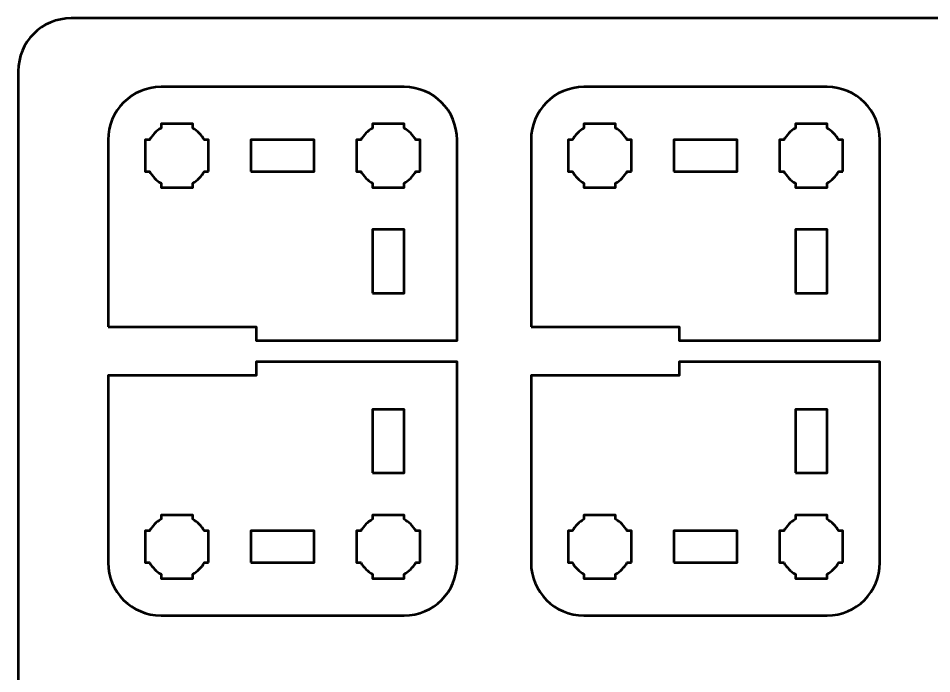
# Model space of a CAD drawing. Header units: centimetres. Extents: x -21 to 0, y -29.7 to 0.
# Drawn here: x -21 to -12.36, y -6.2 to 0 of the extents above; entities that cross this region are included whole.
import ezdxf

# ---------------------------------------------------------------- set-up
doc = ezdxf.new("R2010")
doc.units = ezdxf.units.CM
doc.header["$MEASUREMENT"] = 0
doc.layers.add('Layer 1', color=7, linetype='Continuous')

msp = doc.modelspace()

# ---------------------------------------------------------------- linework, layer by layer
at = {"layer": 'Layer 1', "color": 22, "lineweight": 53}
msp.add_open_spline([(-21.00003, -29.19995), (-21.00003, -29.19995), (-21.00003, -0.49992), (-21.00003, -0.49992), (-21.00003, -0.49992), (-21.00003, -0.22295), (-20.77694, 0.00004), (-20.49994, 0.00004), (-20.49994, 0.00004), (-20.49994, 0.00004), (-0.50008, 0.00004), (-0.50008, 0.00004), (-0.50008, 0.00004), (-0.22294, 0.00004), (0.00002, -0.22295), (0.00002, -0.49992), (0.00002, -0.49992), (0.00002, -0.49992), (0.00002, -29.19995), (0.00002, -29.19995), (0.00002, -29.19995), (0.00002, -29.47695), (-0.22294, -29.70004), (-0.50008, -29.70004), (-0.50008, -29.70004), (-0.50008, -29.70004), (-20.49994, -29.70004), (-20.49994, -29.70004), (-20.49994, -29.70004), (-20.77694, -29.70004), (-21.00003, -29.47695), (-21.00003, -29.19995)], degree=3, knots=[0, 0, 0, 0, 0.125, 0.125, 0.125, 0.125, 0.25, 0.25, 0.25, 0.25, 0.375, 0.375, 0.375, 0.375, 0.5, 0.5, 0.5, 0.5, 0.625, 0.625, 0.625, 0.625, 0.75, 0.75, 0.75, 0.75, 0.875, 0.875, 0.875, 0.875, 1, 1, 1, 1], dxfattribs=at)
at = {"layer": 'Layer 1', "color": 114, "lineweight": 53}
for points in [[(-20.15003, -2.919), (-20.15003, -2.919), (-20.15003, -1.15007), (-20.15003, -1.15007), (-20.15003, -1.15007), (-20.15003, -0.87293), (-19.92694, -0.64997), (-19.64994, -0.64997), (-19.64994, -0.64997), (-19.64994, -0.64997), (-17.35007, -0.64997), (-17.35007, -0.64997), (-17.35007, -0.64997), (-17.07293, -0.64997), (-16.84997, -0.87293), (-16.84997, -1.15007), (-16.84997, -1.15007), (-16.84997, -1.15007), (-16.84997, -3.05), (-16.84997, -3.05), (-16.84997, -3.05), (-16.84997, -3.05), (-18.75, -3.05), (-18.75, -3.05), (-18.75, -3.05), (-18.75, -3.05), (-18.75, -2.919), (-18.75, -2.919), (-18.75, -2.919), (-18.75, -2.919), (-20.15003, -2.919), (-20.15003, -2.919)], [(-16.15003, -2.919), (-16.15003, -2.919), (-16.15003, -1.15007), (-16.15003, -1.15007), (-16.15003, -1.15007), (-16.15003, -0.87293), (-15.92694, -0.64997), (-15.64994, -0.64997), (-15.64994, -0.64997), (-15.64994, -0.64997), (-13.35007, -0.64997), (-13.35007, -0.64997), (-13.35007, -0.64997), (-13.07293, -0.64997), (-12.84997, -0.87293), (-12.84997, -1.15007), (-12.84997, -1.15007), (-12.84997, -1.15007), (-12.84997, -3.05), (-12.84997, -3.05), (-12.84997, -3.05), (-12.84997, -3.05), (-14.75, -3.05), (-14.75, -3.05), (-14.75, -3.05), (-14.75, -3.05), (-14.75, -2.919), (-14.75, -2.919), (-14.75, -2.919), (-14.75, -2.919), (-16.15003, -2.919), (-16.15003, -2.919)], [(-20.15003, -5.14994), (-20.15003, -5.14994), (-20.15003, -3.381), (-20.15003, -3.381), (-20.15003, -3.381), (-20.15003, -3.381), (-18.75, -3.381), (-18.75, -3.381), (-18.75, -3.381), (-18.75, -3.381), (-18.75, -3.25), (-18.75, -3.25), (-18.75, -3.25), (-18.75, -3.25), (-16.84997, -3.25), (-16.84997, -3.25), (-16.84997, -3.25), (-16.84997, -3.25), (-16.84997, -5.14994), (-16.84997, -5.14994), (-16.84997, -5.14994), (-16.84997, -5.42694), (-17.07293, -5.65003), (-17.35007, -5.65003), (-17.35007, -5.65003), (-17.35007, -5.65003), (-19.64994, -5.65003), (-19.64994, -5.65003), (-19.64994, -5.65003), (-19.92694, -5.65003), (-20.15003, -5.42694), (-20.15003, -5.14994)], [(-16.15003, -5.14994), (-16.15003, -5.14994), (-16.15003, -3.381), (-16.15003, -3.381), (-16.15003, -3.381), (-16.15003, -3.381), (-14.75, -3.381), (-14.75, -3.381), (-14.75, -3.381), (-14.75, -3.381), (-14.75, -3.25), (-14.75, -3.25), (-14.75, -3.25), (-14.75, -3.25), (-12.84997, -3.25), (-12.84997, -3.25), (-12.84997, -3.25), (-12.84997, -3.25), (-12.84997, -5.14994), (-12.84997, -5.14994), (-12.84997, -5.14994), (-12.84997, -5.42694), (-13.07293, -5.65003), (-13.35007, -5.65003), (-13.35007, -5.65003), (-13.35007, -5.65003), (-15.64994, -5.65003), (-15.64994, -5.65003), (-15.64994, -5.65003), (-15.92694, -5.65003), (-16.15003, -5.42694), (-16.15003, -5.14994)]]:
    msp.add_open_spline(points, degree=3, knots=[0, 0, 0, 0, 0.125, 0.125, 0.125, 0.125, 0.25, 0.25, 0.25, 0.25, 0.375, 0.375, 0.375, 0.375, 0.5, 0.5, 0.5, 0.5, 0.625, 0.625, 0.625, 0.625, 0.75, 0.75, 0.75, 0.75, 0.875, 0.875, 0.875, 0.875, 1, 1, 1, 1], dxfattribs=at)
at = {"layer": 'Layer 1', "lineweight": 53}
for points, knots in [([(-19.2, -1.45007), (-19.2, -1.45007), (-19.24011, -1.45007), (-19.24011, -1.45007), (-19.24011, -1.45007), (-19.26643, -1.49554), (-19.30446, -1.53343), (-19.34993, -1.55989), (-19.34993, -1.55989), (-19.34993, -1.55989), (-19.34993, -1.6), (-19.34993, -1.6), (-19.34993, -1.6), (-19.34993, -1.6), (-19.5, -1.6), (-19.5, -1.6), (-19.5, -1.6), (-19.5, -1.6), (-19.64994, -1.6), (-19.64994, -1.6), (-19.64994, -1.6), (-19.64994, -1.6), (-19.64994, -1.55989), (-19.64994, -1.55989), (-19.64994, -1.55989), (-19.69555, -1.53343), (-19.73347, -1.49554), (-19.75979, -1.45007), (-19.75979, -1.45007), (-19.75979, -1.45007), (-19.80001, -1.45007), (-19.80001, -1.45007), (-19.80001, -1.45007), (-19.80001, -1.45007), (-19.80001, -1.3), (-19.80001, -1.3), (-19.80001, -1.3), (-19.80001, -1.3), (-19.80001, -1.15007), (-19.80001, -1.15007), (-19.80001, -1.15007), (-19.80001, -1.15007), (-19.75979, -1.15007), (-19.75979, -1.15007), (-19.75979, -1.15007), (-19.73347, -1.10445), (-19.69555, -1.06653), (-19.64994, -1.04021), (-19.64994, -1.04021), (-19.64994, -1.04021), (-19.64994, -1), (-19.64994, -1), (-19.64994, -1), (-19.64994, -1), (-19.5, -1), (-19.5, -1), (-19.5, -1), (-19.5, -1), (-19.34993, -1), (-19.34993, -1), (-19.34993, -1), (-19.34993, -1), (-19.34993, -1.04021), (-19.34993, -1.04021), (-19.34993, -1.04021), (-19.30446, -1.06653), (-19.26643, -1.10445), (-19.24011, -1.15007), (-19.24011, -1.15007), (-19.24011, -1.15007), (-19.2, -1.15007), (-19.2, -1.15007), (-19.2, -1.15007), (-19.2, -1.15007), (-19.2, -1.3), (-19.2, -1.3), (-19.2, -1.3), (-19.2, -1.3), (-19.2, -1.45007), (-19.2, -1.45007)], [0, 0, 0, 0, 0.05, 0.05, 0.05, 0.05, 0.1, 0.1, 0.1, 0.1, 0.15, 0.15, 0.15, 0.15, 0.2, 0.2, 0.2, 0.2, 0.25, 0.25, 0.25, 0.25, 0.3, 0.3, 0.3, 0.3, 0.35, 0.35, 0.35, 0.35, 0.4, 0.4, 0.4, 0.4, 0.45, 0.45, 0.45, 0.45, 0.5, 0.5, 0.5, 0.5, 0.55, 0.55, 0.55, 0.55, 0.6, 0.6, 0.6, 0.6, 0.65, 0.65, 0.65, 0.65, 0.7, 0.7, 0.7, 0.7, 0.75, 0.75, 0.75, 0.75, 0.8, 0.8, 0.8, 0.8, 0.85, 0.85, 0.85, 0.85, 0.9, 0.9, 0.9, 0.9, 0.95, 0.95, 0.95, 0.95, 1, 1, 1, 1]), ([(-17.19993, -1.45007), (-17.19993, -1.45007), (-17.24018, -1.45007), (-17.24018, -1.45007), (-17.24018, -1.45007), (-17.2665, -1.49554), (-17.30453, -1.53343), (-17.35, -1.55989), (-17.35, -1.55989), (-17.35, -1.55989), (-17.35, -1.6), (-17.35, -1.6), (-17.35, -1.6), (-17.35, -1.6), (-17.49993, -1.6), (-17.49993, -1.6), (-17.49993, -1.6), (-17.49993, -1.6), (-17.65, -1.6), (-17.65, -1.6), (-17.65, -1.6), (-17.65, -1.6), (-17.65, -1.55989), (-17.65, -1.55989), (-17.65, -1.55989), (-17.69548, -1.53343), (-17.73351, -1.49554), (-17.75982, -1.45007), (-17.75982, -1.45007), (-17.75982, -1.45007), (-17.79993, -1.45007), (-17.79993, -1.45007), (-17.79993, -1.45007), (-17.79993, -1.45007), (-17.79993, -1.3), (-17.79993, -1.3), (-17.79993, -1.3), (-17.79993, -1.3), (-17.79993, -1.15007), (-17.79993, -1.15007), (-17.79993, -1.15007), (-17.79993, -1.15007), (-17.75982, -1.15007), (-17.75982, -1.15007), (-17.75982, -1.15007), (-17.73351, -1.10445), (-17.69548, -1.06653), (-17.65, -1.04021), (-17.65, -1.04021), (-17.65, -1.04021), (-17.65, -1), (-17.65, -1), (-17.65, -1), (-17.65, -1), (-17.49993, -1), (-17.49993, -1), (-17.49993, -1), (-17.49993, -1), (-17.35, -1), (-17.35, -1), (-17.35, -1), (-17.35, -1), (-17.35, -1.04021), (-17.35, -1.04021), (-17.35, -1.04021), (-17.30453, -1.06653), (-17.2665, -1.10445), (-17.24018, -1.15007), (-17.24018, -1.15007), (-17.24018, -1.15007), (-17.19993, -1.15007), (-17.19993, -1.15007), (-17.19993, -1.15007), (-17.19993, -1.15007), (-17.19993, -1.3), (-17.19993, -1.3), (-17.19993, -1.3), (-17.19993, -1.3), (-17.19993, -1.45007), (-17.19993, -1.45007)], [0, 0, 0, 0, 0.05, 0.05, 0.05, 0.05, 0.1, 0.1, 0.1, 0.1, 0.15, 0.15, 0.15, 0.15, 0.2, 0.2, 0.2, 0.2, 0.25, 0.25, 0.25, 0.25, 0.3, 0.3, 0.3, 0.3, 0.35, 0.35, 0.35, 0.35, 0.4, 0.4, 0.4, 0.4, 0.45, 0.45, 0.45, 0.45, 0.5, 0.5, 0.5, 0.5, 0.55, 0.55, 0.55, 0.55, 0.6, 0.6, 0.6, 0.6, 0.65, 0.65, 0.65, 0.65, 0.7, 0.7, 0.7, 0.7, 0.75, 0.75, 0.75, 0.75, 0.8, 0.8, 0.8, 0.8, 0.85, 0.85, 0.85, 0.85, 0.9, 0.9, 0.9, 0.9, 0.95, 0.95, 0.95, 0.95, 1, 1, 1, 1]), ([(-15.2, -1.45007), (-15.2, -1.45007), (-15.24011, -1.45007), (-15.24011, -1.45007), (-15.24011, -1.45007), (-15.26643, -1.49554), (-15.30446, -1.53343), (-15.34993, -1.55989), (-15.34993, -1.55989), (-15.34993, -1.55989), (-15.34993, -1.6), (-15.34993, -1.6), (-15.34993, -1.6), (-15.34993, -1.6), (-15.5, -1.6), (-15.5, -1.6), (-15.5, -1.6), (-15.5, -1.6), (-15.64994, -1.6), (-15.64994, -1.6), (-15.64994, -1.6), (-15.64994, -1.6), (-15.64994, -1.55989), (-15.64994, -1.55989), (-15.64994, -1.55989), (-15.69555, -1.53343), (-15.73347, -1.49554), (-15.75979, -1.45007), (-15.75979, -1.45007), (-15.75979, -1.45007), (-15.80001, -1.45007), (-15.80001, -1.45007), (-15.80001, -1.45007), (-15.80001, -1.45007), (-15.80001, -1.3), (-15.80001, -1.3), (-15.80001, -1.3), (-15.80001, -1.3), (-15.80001, -1.15007), (-15.80001, -1.15007), (-15.80001, -1.15007), (-15.80001, -1.15007), (-15.75979, -1.15007), (-15.75979, -1.15007), (-15.75979, -1.15007), (-15.73347, -1.10445), (-15.69555, -1.06653), (-15.64994, -1.04021), (-15.64994, -1.04021), (-15.64994, -1.04021), (-15.64994, -1), (-15.64994, -1), (-15.64994, -1), (-15.64994, -1), (-15.5, -1), (-15.5, -1), (-15.5, -1), (-15.5, -1), (-15.34993, -1), (-15.34993, -1), (-15.34993, -1), (-15.34993, -1), (-15.34993, -1.04021), (-15.34993, -1.04021), (-15.34993, -1.04021), (-15.30446, -1.06653), (-15.26643, -1.10445), (-15.24011, -1.15007), (-15.24011, -1.15007), (-15.24011, -1.15007), (-15.2, -1.15007), (-15.2, -1.15007), (-15.2, -1.15007), (-15.2, -1.15007), (-15.2, -1.3), (-15.2, -1.3), (-15.2, -1.3), (-15.2, -1.3), (-15.2, -1.45007), (-15.2, -1.45007)], [0, 0, 0, 0, 0.05, 0.05, 0.05, 0.05, 0.1, 0.1, 0.1, 0.1, 0.15, 0.15, 0.15, 0.15, 0.2, 0.2, 0.2, 0.2, 0.25, 0.25, 0.25, 0.25, 0.3, 0.3, 0.3, 0.3, 0.35, 0.35, 0.35, 0.35, 0.4, 0.4, 0.4, 0.4, 0.45, 0.45, 0.45, 0.45, 0.5, 0.5, 0.5, 0.5, 0.55, 0.55, 0.55, 0.55, 0.6, 0.6, 0.6, 0.6, 0.65, 0.65, 0.65, 0.65, 0.7, 0.7, 0.7, 0.7, 0.75, 0.75, 0.75, 0.75, 0.8, 0.8, 0.8, 0.8, 0.85, 0.85, 0.85, 0.85, 0.9, 0.9, 0.9, 0.9, 0.95, 0.95, 0.95, 0.95, 1, 1, 1, 1]), ([(-13.19993, -1.45007), (-13.19993, -1.45007), (-13.24018, -1.45007), (-13.24018, -1.45007), (-13.24018, -1.45007), (-13.2665, -1.49554), (-13.30453, -1.53343), (-13.35, -1.55989), (-13.35, -1.55989), (-13.35, -1.55989), (-13.35, -1.6), (-13.35, -1.6), (-13.35, -1.6), (-13.35, -1.6), (-13.49993, -1.6), (-13.49993, -1.6), (-13.49993, -1.6), (-13.49993, -1.6), (-13.65, -1.6), (-13.65, -1.6), (-13.65, -1.6), (-13.65, -1.6), (-13.65, -1.55989), (-13.65, -1.55989), (-13.65, -1.55989), (-13.69548, -1.53343), (-13.73351, -1.49554), (-13.75982, -1.45007), (-13.75982, -1.45007), (-13.75982, -1.45007), (-13.79993, -1.45007), (-13.79993, -1.45007), (-13.79993, -1.45007), (-13.79993, -1.45007), (-13.79993, -1.3), (-13.79993, -1.3), (-13.79993, -1.3), (-13.79993, -1.3), (-13.79993, -1.15007), (-13.79993, -1.15007), (-13.79993, -1.15007), (-13.79993, -1.15007), (-13.75982, -1.15007), (-13.75982, -1.15007), (-13.75982, -1.15007), (-13.73351, -1.10445), (-13.69548, -1.06653), (-13.65, -1.04021), (-13.65, -1.04021), (-13.65, -1.04021), (-13.65, -1), (-13.65, -1), (-13.65, -1), (-13.65, -1), (-13.49993, -1), (-13.49993, -1), (-13.49993, -1), (-13.49993, -1), (-13.35, -1), (-13.35, -1), (-13.35, -1), (-13.35, -1), (-13.35, -1.04021), (-13.35, -1.04021), (-13.35, -1.04021), (-13.30453, -1.06653), (-13.2665, -1.10445), (-13.24018, -1.15007), (-13.24018, -1.15007), (-13.24018, -1.15007), (-13.19993, -1.15007), (-13.19993, -1.15007), (-13.19993, -1.15007), (-13.19993, -1.15007), (-13.19993, -1.3), (-13.19993, -1.3), (-13.19993, -1.3), (-13.19993, -1.3), (-13.19993, -1.45007), (-13.19993, -1.45007)], [0, 0, 0, 0, 0.05, 0.05, 0.05, 0.05, 0.1, 0.1, 0.1, 0.1, 0.15, 0.15, 0.15, 0.15, 0.2, 0.2, 0.2, 0.2, 0.25, 0.25, 0.25, 0.25, 0.3, 0.3, 0.3, 0.3, 0.35, 0.35, 0.35, 0.35, 0.4, 0.4, 0.4, 0.4, 0.45, 0.45, 0.45, 0.45, 0.5, 0.5, 0.5, 0.5, 0.55, 0.55, 0.55, 0.55, 0.6, 0.6, 0.6, 0.6, 0.65, 0.65, 0.65, 0.65, 0.7, 0.7, 0.7, 0.7, 0.75, 0.75, 0.75, 0.75, 0.8, 0.8, 0.8, 0.8, 0.85, 0.85, 0.85, 0.85, 0.9, 0.9, 0.9, 0.9, 0.95, 0.95, 0.95, 0.95, 1, 1, 1, 1]), ([(-18.79999, -1.45007), (-18.79999, -1.45007), (-18.79999, -1.15007), (-18.79999, -1.15007), (-18.79999, -1.15007), (-18.79999, -1.15007), (-18.19998, -1.15007), (-18.19998, -1.15007), (-18.19998, -1.15007), (-18.19998, -1.15007), (-18.19998, -1.45007), (-18.19998, -1.45007), (-18.19998, -1.45007), (-18.19998, -1.45007), (-18.79999, -1.45007), (-18.79999, -1.45007)], [0, 0, 0, 0, 0.25, 0.25, 0.25, 0.25, 0.5, 0.5, 0.5, 0.5, 0.75, 0.75, 0.75, 0.75, 1, 1, 1, 1]), ([(-14.79999, -1.45007), (-14.79999, -1.45007), (-14.79999, -1.15007), (-14.79999, -1.15007), (-14.79999, -1.15007), (-14.79999, -1.15007), (-14.19998, -1.15007), (-14.19998, -1.15007), (-14.19998, -1.15007), (-14.19998, -1.15007), (-14.19998, -1.45007), (-14.19998, -1.45007), (-14.19998, -1.45007), (-14.19998, -1.45007), (-14.79999, -1.45007), (-14.79999, -1.45007)], [0, 0, 0, 0, 0.25, 0.25, 0.25, 0.25, 0.5, 0.5, 0.5, 0.5, 0.75, 0.75, 0.75, 0.75, 1, 1, 1, 1]), ([(-17.65, -2.60002), (-17.65, -2.60002), (-17.65, -2.00002), (-17.65, -2.00002), (-17.65, -2.00002), (-17.65, -2.00002), (-17.35, -2.00002), (-17.35, -2.00002), (-17.35, -2.00002), (-17.35, -2.00002), (-17.35, -2.60002), (-17.35, -2.60002), (-17.35, -2.60002), (-17.35, -2.60002), (-17.65, -2.60002), (-17.65, -2.60002)], [0, 0, 0, 0, 0.25, 0.25, 0.25, 0.25, 0.5, 0.5, 0.5, 0.5, 0.75, 0.75, 0.75, 0.75, 1, 1, 1, 1]), ([(-13.65, -2.60002), (-13.65, -2.60002), (-13.65, -2.00002), (-13.65, -2.00002), (-13.65, -2.00002), (-13.65, -2.00002), (-13.35, -2.00002), (-13.35, -2.00002), (-13.35, -2.00002), (-13.35, -2.00002), (-13.35, -2.60002), (-13.35, -2.60002), (-13.35, -2.60002), (-13.35, -2.60002), (-13.65, -2.60002), (-13.65, -2.60002)], [0, 0, 0, 0, 0.25, 0.25, 0.25, 0.25, 0.5, 0.5, 0.5, 0.5, 0.75, 0.75, 0.75, 0.75, 1, 1, 1, 1]), ([(-17.65, -4.29999), (-17.65, -4.29999), (-17.65, -3.69998), (-17.65, -3.69998), (-17.65, -3.69998), (-17.65, -3.69998), (-17.35, -3.69998), (-17.35, -3.69998), (-17.35, -3.69998), (-17.35, -3.69998), (-17.35, -4.29999), (-17.35, -4.29999), (-17.35, -4.29999), (-17.35, -4.29999), (-17.65, -4.29999), (-17.65, -4.29999)], [0, 0, 0, 0, 0.25, 0.25, 0.25, 0.25, 0.5, 0.5, 0.5, 0.5, 0.75, 0.75, 0.75, 0.75, 1, 1, 1, 1]), ([(-13.65, -4.29999), (-13.65, -4.29999), (-13.65, -3.69998), (-13.65, -3.69998), (-13.65, -3.69998), (-13.65, -3.69998), (-13.35, -3.69998), (-13.35, -3.69998), (-13.35, -3.69998), (-13.35, -3.69998), (-13.35, -4.29999), (-13.35, -4.29999), (-13.35, -4.29999), (-13.35, -4.29999), (-13.65, -4.29999), (-13.65, -4.29999)], [0, 0, 0, 0, 0.25, 0.25, 0.25, 0.25, 0.5, 0.5, 0.5, 0.5, 0.75, 0.75, 0.75, 0.75, 1, 1, 1, 1]), ([(-19.2, -5.14994), (-19.2, -5.14994), (-19.24011, -5.14994), (-19.24011, -5.14994), (-19.24011, -5.14994), (-19.26643, -5.19555), (-19.30446, -5.23347), (-19.34993, -5.25979), (-19.34993, -5.25979), (-19.34993, -5.25979), (-19.34993, -5.30001), (-19.34993, -5.30001), (-19.34993, -5.30001), (-19.34993, -5.30001), (-19.5, -5.30001), (-19.5, -5.30001), (-19.5, -5.30001), (-19.5, -5.30001), (-19.64994, -5.30001), (-19.64994, -5.30001), (-19.64994, -5.30001), (-19.64994, -5.30001), (-19.64994, -5.25979), (-19.64994, -5.25979), (-19.64994, -5.25979), (-19.69555, -5.23347), (-19.73347, -5.19555), (-19.75979, -5.14994), (-19.75979, -5.14994), (-19.75979, -5.14994), (-19.80001, -5.14994), (-19.80001, -5.14994), (-19.80001, -5.14994), (-19.80001, -5.14994), (-19.80001, -5.00001), (-19.80001, -5.00001), (-19.80001, -5.00001), (-19.80001, -5.00001), (-19.80001, -4.84993), (-19.80001, -4.84993), (-19.80001, -4.84993), (-19.80001, -4.84993), (-19.75979, -4.84993), (-19.75979, -4.84993), (-19.75979, -4.84993), (-19.73347, -4.80446), (-19.69555, -4.76643), (-19.64994, -4.74011), (-19.64994, -4.74011), (-19.64994, -4.74011), (-19.64994, -4.7), (-19.64994, -4.7), (-19.64994, -4.7), (-19.64994, -4.7), (-19.5, -4.7), (-19.5, -4.7), (-19.5, -4.7), (-19.5, -4.7), (-19.34993, -4.7), (-19.34993, -4.7), (-19.34993, -4.7), (-19.34993, -4.7), (-19.34993, -4.74011), (-19.34993, -4.74011), (-19.34993, -4.74011), (-19.30446, -4.76643), (-19.26643, -4.80446), (-19.24011, -4.84993), (-19.24011, -4.84993), (-19.24011, -4.84993), (-19.2, -4.84993), (-19.2, -4.84993), (-19.2, -4.84993), (-19.2, -4.84993), (-19.2, -5.00001), (-19.2, -5.00001), (-19.2, -5.00001), (-19.2, -5.00001), (-19.2, -5.14994), (-19.2, -5.14994)], [0, 0, 0, 0, 0.05, 0.05, 0.05, 0.05, 0.1, 0.1, 0.1, 0.1, 0.15, 0.15, 0.15, 0.15, 0.2, 0.2, 0.2, 0.2, 0.25, 0.25, 0.25, 0.25, 0.3, 0.3, 0.3, 0.3, 0.35, 0.35, 0.35, 0.35, 0.4, 0.4, 0.4, 0.4, 0.45, 0.45, 0.45, 0.45, 0.5, 0.5, 0.5, 0.5, 0.55, 0.55, 0.55, 0.55, 0.6, 0.6, 0.6, 0.6, 0.65, 0.65, 0.65, 0.65, 0.7, 0.7, 0.7, 0.7, 0.75, 0.75, 0.75, 0.75, 0.8, 0.8, 0.8, 0.8, 0.85, 0.85, 0.85, 0.85, 0.9, 0.9, 0.9, 0.9, 0.95, 0.95, 0.95, 0.95, 1, 1, 1, 1]), ([(-17.19993, -5.14994), (-17.19993, -5.14994), (-17.24018, -5.14994), (-17.24018, -5.14994), (-17.24018, -5.14994), (-17.2665, -5.19555), (-17.30453, -5.23347), (-17.35, -5.25979), (-17.35, -5.25979), (-17.35, -5.25979), (-17.35, -5.30001), (-17.35, -5.30001), (-17.35, -5.30001), (-17.35, -5.30001), (-17.49993, -5.30001), (-17.49993, -5.30001), (-17.49993, -5.30001), (-17.49993, -5.30001), (-17.65, -5.30001), (-17.65, -5.30001), (-17.65, -5.30001), (-17.65, -5.30001), (-17.65, -5.25979), (-17.65, -5.25979), (-17.65, -5.25979), (-17.69548, -5.23347), (-17.73351, -5.19555), (-17.75982, -5.14994), (-17.75982, -5.14994), (-17.75982, -5.14994), (-17.79993, -5.14994), (-17.79993, -5.14994), (-17.79993, -5.14994), (-17.79993, -5.14994), (-17.79993, -5.00001), (-17.79993, -5.00001), (-17.79993, -5.00001), (-17.79993, -5.00001), (-17.79993, -4.84993), (-17.79993, -4.84993), (-17.79993, -4.84993), (-17.79993, -4.84993), (-17.75982, -4.84993), (-17.75982, -4.84993), (-17.75982, -4.84993), (-17.73351, -4.80446), (-17.69548, -4.76643), (-17.65, -4.74011), (-17.65, -4.74011), (-17.65, -4.74011), (-17.65, -4.7), (-17.65, -4.7), (-17.65, -4.7), (-17.65, -4.7), (-17.49993, -4.7), (-17.49993, -4.7), (-17.49993, -4.7), (-17.49993, -4.7), (-17.35, -4.7), (-17.35, -4.7), (-17.35, -4.7), (-17.35, -4.7), (-17.35, -4.74011), (-17.35, -4.74011), (-17.35, -4.74011), (-17.30453, -4.76643), (-17.2665, -4.80446), (-17.24018, -4.84993), (-17.24018, -4.84993), (-17.24018, -4.84993), (-17.19993, -4.84993), (-17.19993, -4.84993), (-17.19993, -4.84993), (-17.19993, -4.84993), (-17.19993, -5.00001), (-17.19993, -5.00001), (-17.19993, -5.00001), (-17.19993, -5.00001), (-17.19993, -5.14994), (-17.19993, -5.14994)], [0, 0, 0, 0, 0.05, 0.05, 0.05, 0.05, 0.1, 0.1, 0.1, 0.1, 0.15, 0.15, 0.15, 0.15, 0.2, 0.2, 0.2, 0.2, 0.25, 0.25, 0.25, 0.25, 0.3, 0.3, 0.3, 0.3, 0.35, 0.35, 0.35, 0.35, 0.4, 0.4, 0.4, 0.4, 0.45, 0.45, 0.45, 0.45, 0.5, 0.5, 0.5, 0.5, 0.55, 0.55, 0.55, 0.55, 0.6, 0.6, 0.6, 0.6, 0.65, 0.65, 0.65, 0.65, 0.7, 0.7, 0.7, 0.7, 0.75, 0.75, 0.75, 0.75, 0.8, 0.8, 0.8, 0.8, 0.85, 0.85, 0.85, 0.85, 0.9, 0.9, 0.9, 0.9, 0.95, 0.95, 0.95, 0.95, 1, 1, 1, 1]), ([(-15.2, -5.14994), (-15.2, -5.14994), (-15.24011, -5.14994), (-15.24011, -5.14994), (-15.24011, -5.14994), (-15.26643, -5.19555), (-15.30446, -5.23347), (-15.34993, -5.25979), (-15.34993, -5.25979), (-15.34993, -5.25979), (-15.34993, -5.30001), (-15.34993, -5.30001), (-15.34993, -5.30001), (-15.34993, -5.30001), (-15.5, -5.30001), (-15.5, -5.30001), (-15.5, -5.30001), (-15.5, -5.30001), (-15.64994, -5.30001), (-15.64994, -5.30001), (-15.64994, -5.30001), (-15.64994, -5.30001), (-15.64994, -5.25979), (-15.64994, -5.25979), (-15.64994, -5.25979), (-15.69555, -5.23347), (-15.73347, -5.19555), (-15.75979, -5.14994), (-15.75979, -5.14994), (-15.75979, -5.14994), (-15.80001, -5.14994), (-15.80001, -5.14994), (-15.80001, -5.14994), (-15.80001, -5.14994), (-15.80001, -5.00001), (-15.80001, -5.00001), (-15.80001, -5.00001), (-15.80001, -5.00001), (-15.80001, -4.84993), (-15.80001, -4.84993), (-15.80001, -4.84993), (-15.80001, -4.84993), (-15.75979, -4.84993), (-15.75979, -4.84993), (-15.75979, -4.84993), (-15.73347, -4.80446), (-15.69555, -4.76643), (-15.64994, -4.74011), (-15.64994, -4.74011), (-15.64994, -4.74011), (-15.64994, -4.7), (-15.64994, -4.7), (-15.64994, -4.7), (-15.64994, -4.7), (-15.5, -4.7), (-15.5, -4.7), (-15.5, -4.7), (-15.5, -4.7), (-15.34993, -4.7), (-15.34993, -4.7), (-15.34993, -4.7), (-15.34993, -4.7), (-15.34993, -4.74011), (-15.34993, -4.74011), (-15.34993, -4.74011), (-15.30446, -4.76643), (-15.26643, -4.80446), (-15.24011, -4.84993), (-15.24011, -4.84993), (-15.24011, -4.84993), (-15.2, -4.84993), (-15.2, -4.84993), (-15.2, -4.84993), (-15.2, -4.84993), (-15.2, -5.00001), (-15.2, -5.00001), (-15.2, -5.00001), (-15.2, -5.00001), (-15.2, -5.14994), (-15.2, -5.14994)], [0, 0, 0, 0, 0.05, 0.05, 0.05, 0.05, 0.1, 0.1, 0.1, 0.1, 0.15, 0.15, 0.15, 0.15, 0.2, 0.2, 0.2, 0.2, 0.25, 0.25, 0.25, 0.25, 0.3, 0.3, 0.3, 0.3, 0.35, 0.35, 0.35, 0.35, 0.4, 0.4, 0.4, 0.4, 0.45, 0.45, 0.45, 0.45, 0.5, 0.5, 0.5, 0.5, 0.55, 0.55, 0.55, 0.55, 0.6, 0.6, 0.6, 0.6, 0.65, 0.65, 0.65, 0.65, 0.7, 0.7, 0.7, 0.7, 0.75, 0.75, 0.75, 0.75, 0.8, 0.8, 0.8, 0.8, 0.85, 0.85, 0.85, 0.85, 0.9, 0.9, 0.9, 0.9, 0.95, 0.95, 0.95, 0.95, 1, 1, 1, 1]), ([(-13.19993, -5.14994), (-13.19993, -5.14994), (-13.24018, -5.14994), (-13.24018, -5.14994), (-13.24018, -5.14994), (-13.2665, -5.19555), (-13.30453, -5.23347), (-13.35, -5.25979), (-13.35, -5.25979), (-13.35, -5.25979), (-13.35, -5.30001), (-13.35, -5.30001), (-13.35, -5.30001), (-13.35, -5.30001), (-13.49993, -5.30001), (-13.49993, -5.30001), (-13.49993, -5.30001), (-13.49993, -5.30001), (-13.65, -5.30001), (-13.65, -5.30001), (-13.65, -5.30001), (-13.65, -5.30001), (-13.65, -5.25979), (-13.65, -5.25979), (-13.65, -5.25979), (-13.69548, -5.23347), (-13.73351, -5.19555), (-13.75982, -5.14994), (-13.75982, -5.14994), (-13.75982, -5.14994), (-13.79993, -5.14994), (-13.79993, -5.14994), (-13.79993, -5.14994), (-13.79993, -5.14994), (-13.79993, -5.00001), (-13.79993, -5.00001), (-13.79993, -5.00001), (-13.79993, -5.00001), (-13.79993, -4.84993), (-13.79993, -4.84993), (-13.79993, -4.84993), (-13.79993, -4.84993), (-13.75982, -4.84993), (-13.75982, -4.84993), (-13.75982, -4.84993), (-13.73351, -4.80446), (-13.69548, -4.76643), (-13.65, -4.74011), (-13.65, -4.74011), (-13.65, -4.74011), (-13.65, -4.7), (-13.65, -4.7), (-13.65, -4.7), (-13.65, -4.7), (-13.49993, -4.7), (-13.49993, -4.7), (-13.49993, -4.7), (-13.49993, -4.7), (-13.35, -4.7), (-13.35, -4.7), (-13.35, -4.7), (-13.35, -4.7), (-13.35, -4.74011), (-13.35, -4.74011), (-13.35, -4.74011), (-13.30453, -4.76643), (-13.2665, -4.80446), (-13.24018, -4.84993), (-13.24018, -4.84993), (-13.24018, -4.84993), (-13.19993, -4.84993), (-13.19993, -4.84993), (-13.19993, -4.84993), (-13.19993, -4.84993), (-13.19993, -5.00001), (-13.19993, -5.00001), (-13.19993, -5.00001), (-13.19993, -5.00001), (-13.19993, -5.14994), (-13.19993, -5.14994)], [0, 0, 0, 0, 0.05, 0.05, 0.05, 0.05, 0.1, 0.1, 0.1, 0.1, 0.15, 0.15, 0.15, 0.15, 0.2, 0.2, 0.2, 0.2, 0.25, 0.25, 0.25, 0.25, 0.3, 0.3, 0.3, 0.3, 0.35, 0.35, 0.35, 0.35, 0.4, 0.4, 0.4, 0.4, 0.45, 0.45, 0.45, 0.45, 0.5, 0.5, 0.5, 0.5, 0.55, 0.55, 0.55, 0.55, 0.6, 0.6, 0.6, 0.6, 0.65, 0.65, 0.65, 0.65, 0.7, 0.7, 0.7, 0.7, 0.75, 0.75, 0.75, 0.75, 0.8, 0.8, 0.8, 0.8, 0.85, 0.85, 0.85, 0.85, 0.9, 0.9, 0.9, 0.9, 0.95, 0.95, 0.95, 0.95, 1, 1, 1, 1]), ([(-18.79999, -5.14994), (-18.79999, -5.14994), (-18.79999, -4.84993), (-18.79999, -4.84993), (-18.79999, -4.84993), (-18.79999, -4.84993), (-18.19998, -4.84993), (-18.19998, -4.84993), (-18.19998, -4.84993), (-18.19998, -4.84993), (-18.19998, -5.14994), (-18.19998, -5.14994), (-18.19998, -5.14994), (-18.19998, -5.14994), (-18.79999, -5.14994), (-18.79999, -5.14994)], [0, 0, 0, 0, 0.25, 0.25, 0.25, 0.25, 0.5, 0.5, 0.5, 0.5, 0.75, 0.75, 0.75, 0.75, 1, 1, 1, 1]), ([(-14.79999, -5.14994), (-14.79999, -5.14994), (-14.79999, -4.84993), (-14.79999, -4.84993), (-14.79999, -4.84993), (-14.79999, -4.84993), (-14.19998, -4.84993), (-14.19998, -4.84993), (-14.19998, -4.84993), (-14.19998, -4.84993), (-14.19998, -5.14994), (-14.19998, -5.14994), (-14.19998, -5.14994), (-14.19998, -5.14994), (-14.79999, -5.14994), (-14.79999, -5.14994)], [0, 0, 0, 0, 0.25, 0.25, 0.25, 0.25, 0.5, 0.5, 0.5, 0.5, 0.75, 0.75, 0.75, 0.75, 1, 1, 1, 1])]:
    msp.add_open_spline(points, degree=3, knots=knots, dxfattribs=at)

doc.saveas('drawing.dxf')
